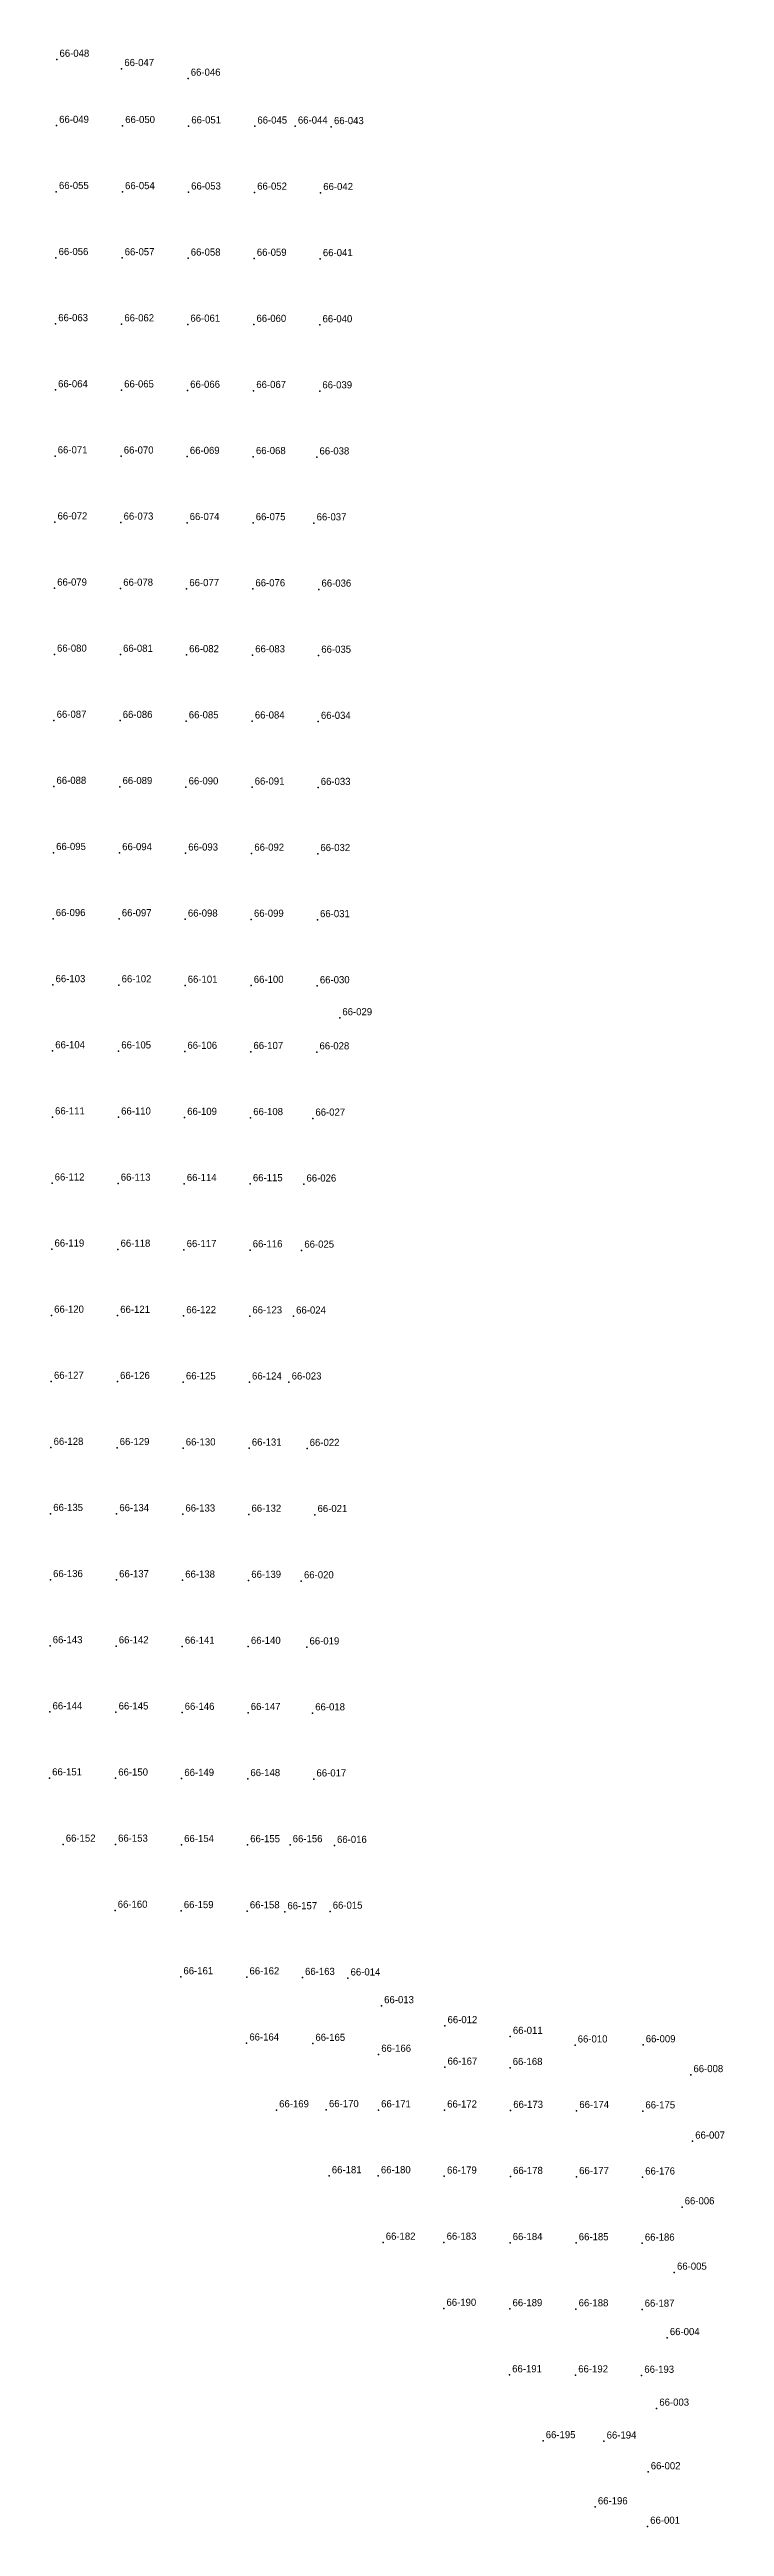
# Model space of a CAD drawing. Extents: x 1472847 to 1472884, y 593723 to 593862.
import ezdxf

# ---------------------------------------------------------------- set-up
doc = ezdxf.new("R2010")
doc.units = 0
doc.layers.add('BLX_HOLE', color=4, linetype='Continuous')

msp = doc.modelspace()

# ---------------------------------------------------------------- linework, layer by layer
at = {"layer": 'BLX_HOLE'}
for p in [(1472846.96, 593861.08, 420.7), (1472850.59, 593860.56, 420.62), (1472854.31, 593860.02, 420.56), (1472846.94, 593857.38, 420.63), (1472850.64, 593857.37, 420.56), (1472854.34, 593857.35, 420.52), (1472858.04, 593857.34, 420.59), (1472860.31, 593857.34, 420.64), (1472862.33, 593857.31, 420.69), (1472846.93, 593853.68, 420.55), (1472850.63, 593853.67, 420.5), (1472854.33, 593853.65, 420.57), (1472858.03, 593853.64, 420.65), (1472861.73, 593853.62, 420.69), (1472846.91, 593849.98, 420.47), (1472850.61, 593849.97, 420.53), (1472854.31, 593849.95, 420.64), (1472858.01, 593849.94, 420.71), (1472861.71, 593849.92, 420.75), (1472846.89, 593846.28, 420.48), (1472850.59, 593846.27, 420.6), (1472854.29, 593846.25, 420.71), (1472857.99, 593846.24, 420.78), (1472861.69, 593846.22, 420.93), (1472846.88, 593842.58, 420.53), (1472850.58, 593842.57, 420.58), (1472854.28, 593842.55, 420.71), (1472857.98, 593842.54, 420.83), (1472861.68, 593842.52, 420.95), (1472846.86, 593838.88, 420.57), (1472850.56, 593838.87, 420.63), (1472854.26, 593838.85, 420.69), (1472857.96, 593838.84, 420.81), (1472861.52, 593838.82, 420.84), (1472846.85, 593835.18, 420.62), (1472850.55, 593835.17, 420.68), (1472854.25, 593835.15, 420.74), (1472857.95, 593835.14, 420.8), (1472861.36, 593835.13, 420.75), (1472846.83, 593831.48, 420.67), (1472850.53, 593831.47, 420.73), (1472854.23, 593831.45, 420.81), (1472857.93, 593831.44, 420.81), (1472861.63, 593831.42, 420.78), (1472846.82, 593827.78, 420.72), (1472850.52, 593827.77, 420.82), (1472854.22, 593827.75, 420.88), (1472857.92, 593827.74, 420.82), (1472861.62, 593827.72, 420.8), (1472846.8, 593824.08, 420.65), (1472850.5, 593824.07, 420.91), (1472854.2, 593824.05, 420.93), (1472857.9, 593824.04, 420.87), (1472861.6, 593824.02, 420.84), (1472846.79, 593820.38, 420.83), (1472850.49, 593820.37, 420.92), (1472854.19, 593820.35, 420.97), (1472857.89, 593820.34, 420.94), (1472861.59, 593820.32, 420.75), (1472846.77, 593816.68, 421.53), (1472850.47, 593816.67, 421.45), (1472854.17, 593816.65, 421.06), (1472857.87, 593816.64, 421.03), (1472861.57, 593816.62, 420.88), (1472846.75, 593812.98, 422.77), (1472850.45, 593812.97, 422.52), (1472854.15, 593812.95, 421.36), (1472857.85, 593812.94, 421.1), (1472861.55, 593812.92, 420.96), (1472846.74, 593809.28, 422.81), (1472850.44, 593809.27, 422.37), (1472854.14, 593809.25, 421.34), (1472857.84, 593809.24, 421.16), (1472861.54, 593809.22, 420.99), (1472862.8, 593807.43, 421.08), (1472846.72, 593805.58, 422.35), (1472850.42, 593805.57, 422.45), (1472854.12, 593805.55, 421.49), (1472857.82, 593805.54, 421.35), (1472861.52, 593805.52, 421.26), (1472846.71, 593801.88, 421.71), (1472850.41, 593801.87, 421.82), (1472854.11, 593801.85, 421.52), (1472857.81, 593801.84, 421.41), (1472861.29, 593801.81, 421.33), (1472846.69, 593798.18, 421.56), (1472850.39, 593798.17, 421.47), (1472854.09, 593798.15, 421.51), (1472857.79, 593798.14, 421.39), (1472860.79, 593798.12, 421.31), (1472846.68, 593794.48, 421.32), (1472850.38, 593794.47, 421.37), (1472854.08, 593794.45, 421.39), (1472857.78, 593794.44, 421.36), (1472860.67, 593794.42, 421.34), (1472846.66, 593790.78, 421.41), (1472850.36, 593790.77, 421.38), (1472854.06, 593790.75, 421.31), (1472857.76, 593790.74, 421.63), (1472860.21, 593790.73, 421.27), (1472846.65, 593787.08, 421.53), (1472850.35, 593787.07, 421.56), (1472854.04, 593787.05, 421.47), (1472857.74, 593787.04, 420.54), (1472859.96, 593787.04, 420.01), (1472846.63, 593783.38, 421.58), (1472850.33, 593783.37, 421.06), (1472854.03, 593783.35, 420.01), (1472857.73, 593783.34, 419.73), (1472860.97, 593783.32, 419.77), (1472846.61, 593779.68, 420.92), (1472850.31, 593779.67, 419.23), (1472854.01, 593779.65, 419.48), (1472857.71, 593779.64, 419.28), (1472861.41, 593779.62, 419.4), (1472846.6, 593775.98, 419.58), (1472850.3, 593775.97, 419.62), (1472854, 593775.95, 419.71), (1472857.7, 593775.94, 419.37), (1472860.65, 593775.91, 419.56), (1472846.58, 593772.28, 419.91), (1472850.28, 593772.27, 419.97), (1472853.98, 593772.25, 419.9), (1472857.68, 593772.24, 419.78), (1472860.96, 593772.21, 419.56), (1472846.57, 593768.58, 419.87), (1472850.27, 593768.57, 419.97), (1472853.97, 593768.55, 419.98), (1472857.67, 593768.54, 419.87), (1472861.28, 593768.52, 419.75), (1472846.55, 593764.88, 419.5), (1472850.25, 593764.87, 419.79), (1472853.95, 593764.85, 420.02), (1472857.65, 593764.84, 419.96), (1472861.35, 593764.82, 420.01), (1472847.31, 593761.17, 419.19), (1472850.24, 593761.17, 419.44), (1472853.94, 593761.15, 419.84), (1472857.64, 593761.14, 420.05), (1472860.02, 593761.14, 420.19), (1472862.5, 593761.1, 420.24), (1472850.22, 593757.47, 419.39), (1472853.92, 593757.45, 419.65), (1472857.62, 593757.44, 419.87), (1472859.72, 593757.39, 419.99), (1472862.26, 593757.42, 420.43), (1472853.9, 593753.75, 419.42), (1472857.6, 593753.74, 419.61), (1472860.71, 593753.71, 420.44), (1472863.26, 593753.68, 421.25), (1472865.14, 593752.13, 421.69), (1472857.59, 593750.04, 419.21), (1472861.29, 593750.02, 419.92), (1472868.69, 593751.01, 420.37), (1472872.35, 593750.41, 420.46), (1472864.98, 593749.41, 421.27), (1472868.69, 593748.69, 420.58), (1472872.34, 593748.67, 420.34), (1472875.98, 593749.93, 420.45), (1472879.79, 593749.94, 420.21), (1472882.46, 593748.27, 420.19), (1472859.26, 593746.3, 419.05), (1472862.05, 593746.31, 419.78), (1472864.97, 593746.3, 420.09), (1472868.67, 593746.29, 420.05), (1472872.37, 593746.27, 420.2), (1472876.07, 593746.26, 420.15), (1472879.77, 593746.24, 420.16), (1472882.56, 593744.55, 420.11), (1472862.21, 593742.61, 419.13), (1472864.96, 593742.61, 419.48), (1472868.66, 593742.59, 419.96), (1472872.36, 593742.57, 420.05), (1472876.06, 593742.56, 420.07), (1472879.76, 593742.54, 420.06), (1472881.97, 593740.87, 420.02), (1472865.23, 593738.89, 419.34), (1472868.64, 593738.89, 419.9), (1472872.34, 593738.87, 419.91), (1472876.04, 593738.86, 419.98), (1472879.74, 593738.84, 419.99), (1472881.54, 593737.21, 419.97), (1472868.63, 593735.19, 419.72), (1472872.33, 593735.17, 419.81), (1472876.03, 593735.16, 419.9), (1472879.73, 593735.14, 419.91), (1472881.14, 593733.55, 419.88), (1472872.31, 593731.47, 419.72), (1472876.01, 593731.46, 419.81), (1472879.71, 593731.44, 419.83), (1472880.55, 593729.6, 419.81), (1472874.19, 593727.78, 420.22), (1472877.6, 593727.76, 419.75), (1472880.07, 593726.04, 419.48), (1472877.11, 593724.08, 419.33), (1472880.04, 593722.99, 419.21)]:
    msp.add_point(p, dxfattribs=at)

# ---------------------------------------------------------------- texts
for s, p in [('66-048', (1472847.11, 593861.23, 420.7)), ('66-047', (1472850.74, 593860.71, 420.62)), ('66-046', (1472854.46, 593860.17, 420.56)), ('66-049', (1472847.09, 593857.53, 420.63)), ('66-050', (1472850.79, 593857.52, 420.56)), ('66-051', (1472854.49, 593857.5, 420.52)), ('66-045', (1472858.19, 593857.49, 420.59)), ('66-044', (1472860.46, 593857.49, 420.64)), ('66-043', (1472862.48, 593857.46, 420.69)), ('66-055', (1472847.08, 593853.83, 420.55)), ('66-054', (1472850.78, 593853.82, 420.5)), ('66-053', (1472854.48, 593853.8, 420.57)), ('66-052', (1472858.18, 593853.79, 420.65)), ('66-042', (1472861.88, 593853.77, 420.69)), ('66-056', (1472847.06, 593850.13, 420.47)), ('66-057', (1472850.76, 593850.12, 420.53)), ('66-058', (1472854.46, 593850.1, 420.64)), ('66-059', (1472858.16, 593850.09, 420.71)), ('66-041', (1472861.86, 593850.07, 420.75)), ('66-063', (1472847.04, 593846.43, 420.48)), ('66-062', (1472850.74, 593846.42, 420.6)), ('66-061', (1472854.44, 593846.4, 420.71)), ('66-060', (1472858.14, 593846.39, 420.78)), ('66-040', (1472861.84, 593846.37, 420.93)), ('66-064', (1472847.03, 593842.73, 420.53)), ('66-065', (1472850.73, 593842.72, 420.58)), ('66-066', (1472854.43, 593842.7, 420.71)), ('66-067', (1472858.13, 593842.69, 420.83)), ('66-039', (1472861.83, 593842.67, 420.95)), ('66-071', (1472847.01, 593839.03, 420.57)), ('66-070', (1472850.71, 593839.02, 420.63)), ('66-069', (1472854.41, 593839, 420.69)), ('66-068', (1472858.11, 593838.99, 420.81)), ('66-038', (1472861.67, 593838.97, 420.84)), ('66-072', (1472847, 593835.33, 420.62)), ('66-073', (1472850.7, 593835.32, 420.68)), ('66-074', (1472854.4, 593835.3, 420.74)), ('66-075', (1472858.1, 593835.29, 420.8)), ('66-037', (1472861.51, 593835.28, 420.75)), ('66-079', (1472846.98, 593831.63, 420.67)), ('66-078', (1472850.68, 593831.62, 420.73)), ('66-077', (1472854.38, 593831.6, 420.81)), ('66-076', (1472858.08, 593831.59, 420.81)), ('66-036', (1472861.78, 593831.57, 420.78)), ('66-080', (1472846.97, 593827.93, 420.72)), ('66-081', (1472850.67, 593827.92, 420.82)), ('66-082', (1472854.37, 593827.9, 420.88)), ('66-083', (1472858.07, 593827.89, 420.82)), ('66-035', (1472861.77, 593827.87, 420.8)), ('66-087', (1472846.95, 593824.23, 420.65)), ('66-086', (1472850.65, 593824.22, 420.91)), ('66-085', (1472854.35, 593824.2, 420.93)), ('66-084', (1472858.05, 593824.19, 420.87)), ('66-034', (1472861.75, 593824.17, 420.84)), ('66-088', (1472846.94, 593820.53, 420.83)), ('66-089', (1472850.64, 593820.52, 420.92)), ('66-090', (1472854.34, 593820.5, 420.97)), ('66-091', (1472858.04, 593820.49, 420.94)), ('66-033', (1472861.74, 593820.47, 420.75)), ('66-095', (1472846.92, 593816.83, 421.53)), ('66-094', (1472850.62, 593816.82, 421.45)), ('66-093', (1472854.32, 593816.8, 421.06)), ('66-092', (1472858.02, 593816.79, 421.03)), ('66-032', (1472861.72, 593816.77, 420.88)), ('66-096', (1472846.9, 593813.13, 422.77)), ('66-097', (1472850.6, 593813.12, 422.52)), ('66-098', (1472854.3, 593813.1, 421.36)), ('66-099', (1472858, 593813.09, 421.1)), ('66-031', (1472861.7, 593813.07, 420.96)), ('66-103', (1472846.89, 593809.43, 422.81)), ('66-102', (1472850.59, 593809.42, 422.37)), ('66-101', (1472854.29, 593809.4, 421.34)), ('66-100', (1472857.99, 593809.39, 421.16)), ('66-030', (1472861.69, 593809.37, 420.99)), ('66-029', (1472862.95, 593807.58, 421.08)), ('66-104', (1472846.87, 593805.73, 422.35)), ('66-105', (1472850.57, 593805.72, 422.45)), ('66-106', (1472854.27, 593805.7, 421.49)), ('66-107', (1472857.97, 593805.69, 421.35)), ('66-028', (1472861.67, 593805.67, 421.26)), ('66-111', (1472846.86, 593802.03, 421.71)), ('66-110', (1472850.56, 593802.02, 421.82)), ('66-109', (1472854.26, 593802, 421.52)), ('66-108', (1472857.96, 593801.99, 421.41)), ('66-027', (1472861.44, 593801.96, 421.33)), ('66-112', (1472846.84, 593798.33, 421.56)), ('66-113', (1472850.54, 593798.32, 421.47)), ('66-114', (1472854.24, 593798.3, 421.51)), ('66-115', (1472857.94, 593798.29, 421.39)), ('66-026', (1472860.94, 593798.27, 421.31)), ('66-119', (1472846.83, 593794.63, 421.32)), ('66-118', (1472850.53, 593794.62, 421.37)), ('66-117', (1472854.23, 593794.6, 421.39)), ('66-116', (1472857.93, 593794.59, 421.36)), ('66-025', (1472860.82, 593794.57, 421.34)), ('66-120', (1472846.81, 593790.93, 421.41)), ('66-121', (1472850.51, 593790.92, 421.38)), ('66-122', (1472854.21, 593790.9, 421.31)), ('66-123', (1472857.91, 593790.89, 421.63)), ('66-024', (1472860.36, 593790.88, 421.27)), ('66-127', (1472846.8, 593787.23, 421.53)), ('66-126', (1472850.5, 593787.22, 421.56)), ('66-125', (1472854.19, 593787.2, 421.47)), ('66-124', (1472857.89, 593787.19, 420.54)), ('66-023', (1472860.11, 593787.19, 420.01)), ('66-128', (1472846.78, 593783.53, 421.58)), ('66-129', (1472850.48, 593783.52, 421.06)), ('66-130', (1472854.18, 593783.5, 420.01)), ('66-131', (1472857.88, 593783.49, 419.73)), ('66-022', (1472861.12, 593783.47, 419.77)), ('66-135', (1472846.76, 593779.83, 420.92)), ('66-134', (1472850.46, 593779.82, 419.23)), ('66-133', (1472854.16, 593779.8, 419.48)), ('66-132', (1472857.86, 593779.79, 419.28)), ('66-021', (1472861.56, 593779.77, 419.4)), ('66-136', (1472846.75, 593776.13, 419.58)), ('66-137', (1472850.45, 593776.12, 419.62)), ('66-138', (1472854.15, 593776.1, 419.71)), ('66-139', (1472857.85, 593776.09, 419.37)), ('66-020', (1472860.8, 593776.06, 419.56)), ('66-143', (1472846.73, 593772.43, 419.91)), ('66-142', (1472850.43, 593772.42, 419.97)), ('66-141', (1472854.13, 593772.4, 419.9)), ('66-140', (1472857.83, 593772.39, 419.78)), ('66-019', (1472861.11, 593772.36, 419.56)), ('66-144', (1472846.72, 593768.73, 419.87)), ('66-145', (1472850.42, 593768.72, 419.97)), ('66-146', (1472854.12, 593768.7, 419.98)), ('66-147', (1472857.82, 593768.69, 419.87)), ('66-018', (1472861.43, 593768.67, 419.75)), ('66-151', (1472846.7, 593765.03, 419.5)), ('66-150', (1472850.4, 593765.02, 419.79)), ('66-149', (1472854.1, 593765, 420.02)), ('66-148', (1472857.8, 593764.99, 419.96)), ('66-017', (1472861.5, 593764.97, 420.01)), ('66-152', (1472847.46, 593761.32, 419.19)), ('66-153', (1472850.39, 593761.32, 419.44)), ('66-154', (1472854.09, 593761.3, 419.84)), ('66-155', (1472857.79, 593761.29, 420.05)), ('66-156', (1472860.17, 593761.29, 420.19)), ('66-016', (1472862.65, 593761.25, 420.24)), ('66-160', (1472850.37, 593757.62, 419.39)), ('66-159', (1472854.07, 593757.6, 419.65)), ('66-158', (1472857.77, 593757.59, 419.87)), ('66-157', (1472859.87, 593757.54, 419.99)), ('66-015', (1472862.41, 593757.57, 420.43)), ('66-161', (1472854.05, 593753.9, 419.42)), ('66-162', (1472857.75, 593753.89, 419.61)), ('66-163', (1472860.86, 593753.86, 420.44)), ('66-014', (1472863.41, 593753.83, 421.25)), ('66-013', (1472865.29, 593752.28, 421.69)), ('66-012', (1472868.84, 593751.16, 420.37)), ('66-164', (1472857.74, 593750.19, 419.21)), ('66-165', (1472861.44, 593750.17, 419.92)), ('66-166', (1472865.13, 593749.56, 421.27)), ('66-011', (1472872.5, 593750.56, 420.46)), ('66-010', (1472876.13, 593750.08, 420.45)), ('66-009', (1472879.94, 593750.09, 420.21)), ('66-167', (1472868.84, 593748.84, 420.58)), ('66-168', (1472872.49, 593748.82, 420.34)), ('66-008', (1472882.61, 593748.42, 420.19)), ('66-169', (1472859.41, 593746.45, 419.05)), ('66-170', (1472862.2, 593746.46, 419.78)), ('66-171', (1472865.12, 593746.45, 420.09)), ('66-172', (1472868.82, 593746.44, 420.05)), ('66-173', (1472872.52, 593746.42, 420.2)), ('66-174', (1472876.22, 593746.41, 420.15)), ('66-175', (1472879.92, 593746.39, 420.16)), ('66-007', (1472882.71, 593744.7, 420.11)), ('66-181', (1472862.36, 593742.76, 419.13)), ('66-180', (1472865.11, 593742.76, 419.48)), ('66-179', (1472868.81, 593742.74, 419.96)), ('66-178', (1472872.51, 593742.72, 420.05)), ('66-177', (1472876.21, 593742.71, 420.07)), ('66-176', (1472879.91, 593742.69, 420.06)), ('66-006', (1472882.12, 593741.02, 420.02)), ('66-182', (1472865.38, 593739.04, 419.34)), ('66-183', (1472868.79, 593739.04, 419.9)), ('66-184', (1472872.49, 593739.02, 419.91)), ('66-185', (1472876.19, 593739.01, 419.98)), ('66-186', (1472879.89, 593738.99, 419.99)), ('66-005', (1472881.69, 593737.36, 419.97)), ('66-190', (1472868.78, 593735.34, 419.72)), ('66-189', (1472872.48, 593735.32, 419.81)), ('66-188', (1472876.18, 593735.31, 419.9)), ('66-187', (1472879.88, 593735.29, 419.91)), ('66-004', (1472881.29, 593733.7, 419.88)), ('66-191', (1472872.46, 593731.62, 419.72)), ('66-192', (1472876.16, 593731.61, 419.81)), ('66-193', (1472879.86, 593731.59, 419.83)), ('66-003', (1472880.7, 593729.75, 419.81)), ('66-195', (1472874.34, 593727.93, 420.22)), ('66-194', (1472877.75, 593727.91, 419.75)), ('66-002', (1472880.22, 593726.19, 419.48)), ('66-196', (1472877.26, 593724.23, 419.33)), ('66-001', (1472880.19, 593723.14, 419.21))]:
    msp.add_text(s, height=0.4, dxfattribs=at).set_placement(p)

doc.saveas('drawing.dxf')
